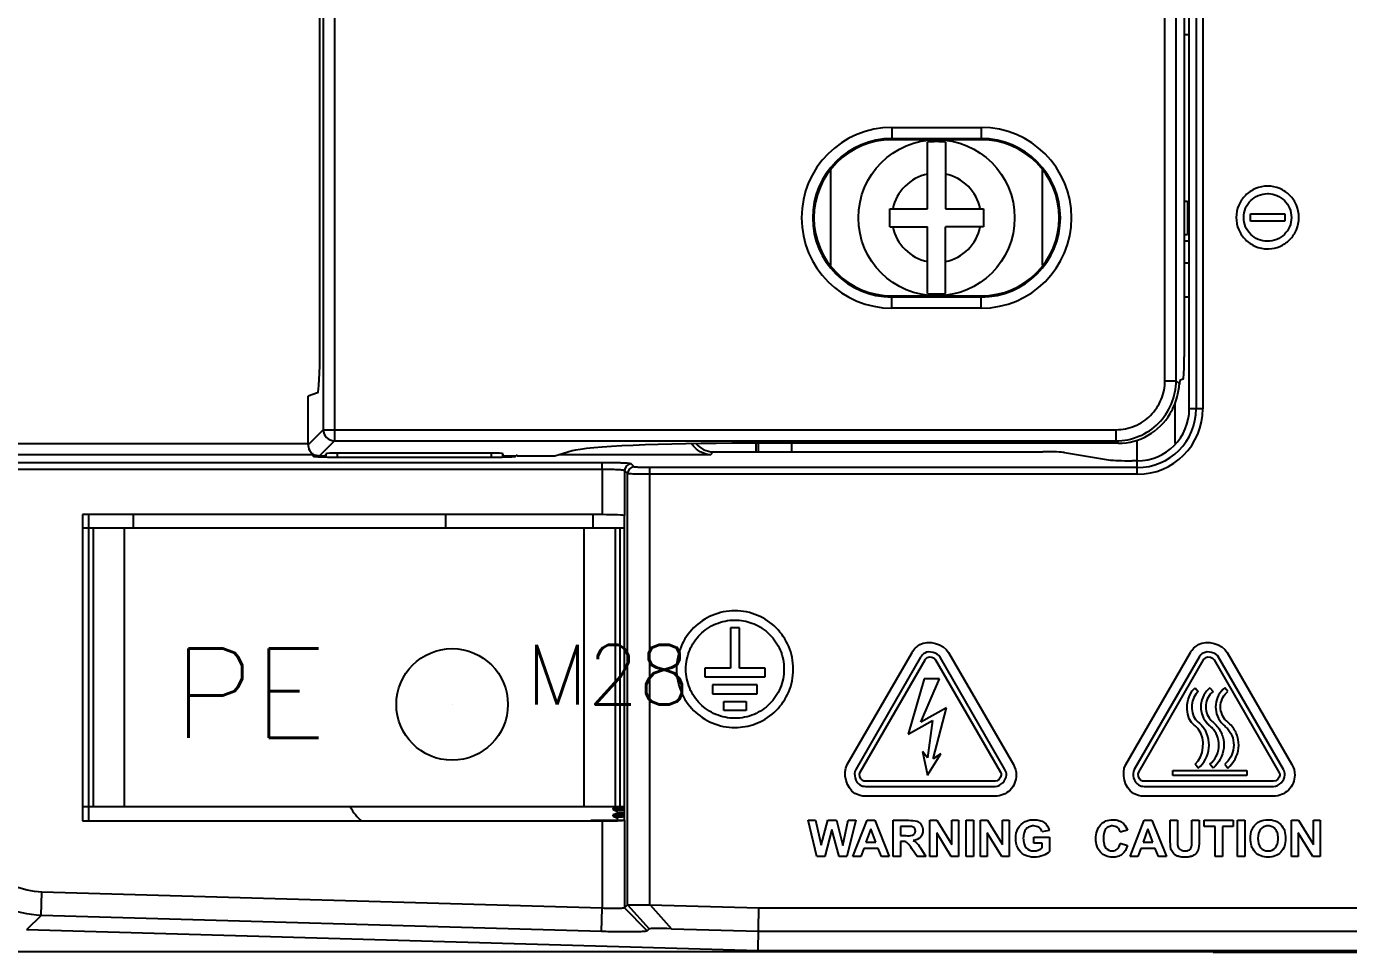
# Model space of a CAD drawing. Extents: x -25 to 130, y -65 to 185.
# Drawn here: x 25.69 to 70.14, y 1.66 to 32.8 of the extents above; entities that cross this region are included whole.
import ezdxf

# ---------------------------------------------------------------- set-up
doc = ezdxf.new("R2010")
doc.units = 0
doc.header["$LTSCALE"] = 4
doc.layers.get('0').update_dxf_attribs({"linetype": 'CONTINUOUS'})
doc.layers.add('02___PRT_ALL_AXES', color=7, linetype='CONTINUOUS')
doc.styles.get("Standard").update_dxf_attribs({"font": 'romans.shx'})

msp = doc.modelspace()

# ---------------------------------------------------------------- linework, layer by layer
at = {"color": 7, "linetype": 'Continuous'}
for p, q in [((64.787, 19.942), (64.787, 139.657)), ((65.017, 139.657), (65.017, 19.942)), ((65.241, 139.657), (65.241, 19.942)), ((35.554, 21.972), (35.554, 139.247)), ((35.669, 139.362), (35.669, 19.237)), ((36.044, 139.362), (36.044, 18.862)), ((63.968, 20.885), (63.968, 139.195)), ((64.342, 20.885), (64.342, 139.195)), ((64.618, 137.957), (64.618, 21.687)), ((64.787, 32.519), (64.618, 32.519)), ((54.788, 29.403), (57.788, 29.403)), ((54.788, 29.403), (54.788, 28.988)), ((57.788, 29.403), (57.788, 28.988)), ((54.788, 29.028), (57.788, 29.028)), ((57.788, 28.988), (54.788, 28.988)), ((55.988, 26.662), (55.988, 28.906)), ((56.587, 28.906), (56.587, 26.662)), ((52.725, 27.959), (52.725, 24.767)), ((59.85, 24.767), (59.85, 27.96)), ((64.618, 26.925), (64.725, 26.925)), ((64.725, 26.925), (64.725, 25.8)), ((64.725, 26.707), (64.787, 26.707)), ((54.712, 26.662), (55.988, 26.662)), ((54.712, 26.062), (54.712, 26.662)), ((56.587, 26.662), (57.863, 26.662)), ((57.863, 26.662), (57.863, 26.062)), ((66.841, 26.5), (67.995, 26.5)), ((66.841, 26.244), (66.841, 26.5)), ((67.995, 26.244), (66.841, 26.244)), ((67.995, 26.5), (67.995, 26.244)), ((54.712, 26.062), (55.988, 26.062)), ((55.988, 23.819), (55.988, 26.062)), ((57.863, 26.062), (56.587, 26.062)), ((56.587, 23.819), (56.587, 26.062)), ((64.618, 25.8), (64.725, 25.8)), ((64.787, 25.582), (64.618, 25.582)), ((64.787, 24.832), (64.618, 24.832)), ((54.788, 23.738), (57.788, 23.738)), ((54.788, 23.324), (54.788, 23.738)), ((57.788, 23.699), (54.788, 23.699)), ((57.788, 23.324), (57.788, 23.738)), ((64.618, 23.707), (64.787, 23.707)), ((57.788, 23.324), (54.788, 23.324)), ((64.58, 20.937), (64.48, 20.904)), ((35.477, 20.473), (35.158, 20.366)), ((63.968, 20.885), (64.342, 20.885)), ((64.453, 20.774), (64.342, 20.885)), ((35.158, 18.726), (35.158, 20.366)), ((35.158, 18.726), (35.158, 20.366)), ((35.158, 20.366), (35.158, 20.366)), ((64.312, 18.774), (64.312, 20.147)), ((65.241, 19.942), (64.787, 19.942)), ((35.669, 19.237), (35.158, 18.726)), ((35.669, 19.237), (62.32, 19.237)), ((62.32, 19.237), (62.32, 18.862)), ((11.915, 18.771), (35.158, 18.771)), ((35.158, 18.726), (35.158, 18.726)), ((36.044, 18.862), (35.533, 18.351)), ((36.044, 18.862), (62.32, 18.862)), ((62.4, 18.783), (49.943, 18.783)), ((50.212, 18.787), (50.212, 18.494)), ((50.288, 18.787), (50.288, 18.494)), ((51.413, 18.787), (51.413, 18.494)), ((62.4, 18.783), (62.32, 18.862)), ((63.038, 17.739), (63.038, 18.899)), ((35.304, 18.397), (12.165, 18.397)), ((35.304, 18.397), (35.345, 18.346)), ((35.744, 18.351), (35.533, 18.351)), ((35.745, 18.351), (35.533, 18.351)), ((35.533, 18.351), (35.533, 18.351)), ((35.738, 18.319), (35.738, 18.351)), ((35.745, 18.351), (35.744, 18.351)), ((35.745, 18.351), (35.77, 18.429)), ((35.77, 18.318), (35.77, 18.429)), ((36.094, 18.314), (41.396, 18.314)), ((41.33, 18.449), (36.145, 18.449)), ((36.145, 18.314), (36.145, 18.449)), ((41.33, 18.314), (41.33, 18.449)), ((41.731, 18.351), (41.705, 18.429)), ((41.705, 18.317), (41.705, 18.429)), ((42.145, 18.351), (41.731, 18.351)), ((42.145, 18.351), (41.731, 18.351)), ((41.731, 18.351), (41.731, 18.351)), ((41.738, 18.351), (41.738, 18.318)), ((42.186, 18.397), (42.145, 18.346)), ((43.457, 18.351), (42.186, 18.351)), ((44.034, 18.523), (43.457, 18.351)), ((48.683, 18.397), (43.61, 18.397)), ((48.683, 18.397), (48.78, 18.494)), ((48.78, 18.494), (59.863, 18.494)), ((60.588, 18.47), (62.139, 18.217)), ((45.047, 17.902), (12.969, 17.902)), ((45.047, 18.127), (13.06, 18.127)), ((45.047, 17.902), (45.047, 18.127)), ((45.047, 17.902), (45.047, 16.381)), ((45.897, 17.761), (45.796, 17.862)), ((45.796, 17.862), (45.796, 16.349)), ((46.122, 17.985), (46.021, 18.086)), ((63.038, 17.963), (46.647, 17.963)), ((46.647, 17.739), (46.647, 17.963)), ((63.038, 18.193), (62.863, 18.193)), ((45.897, 3.264), (45.897, 17.761)), ((46.647, 3.264), (46.648, 17.739)), ((63.038, 17.739), (46.648, 17.739)), ((45.047, 16.381), (27.577, 16.381)), ((27.577, 16.381), (27.577, 6.082)), ((27.788, 6.082), (27.788, 16.381)), ((29.287, 15.938), (29.287, 16.381)), ((39.787, 15.938), (39.787, 16.381)), ((44.747, 15.938), (44.747, 16.381)), ((45.781, 16.364), (45.781, 6.098)), ((27.577, 15.938), (45.781, 15.938)), ((27.938, 6.562), (27.938, 15.938)), ((28.988, 6.562), (28.988, 15.938)), ((44.438, 6.562), (44.438, 15.938)), ((45.488, 6.562), (45.488, 15.938)), ((45.637, 15.938), (45.637, 6.562)), ((49.659, 12.578), (49.358, 12.578)), ((49.358, 12.578), (49.358, 11.224)), ((49.659, 11.224), (49.659, 12.578)), ((53.286, 7.978), (55.465, 11.751)), ((55.75, 11.587), (53.571, 7.813)), ((58.587, 7.813), (56.408, 11.587)), ((56.694, 11.751), (58.872, 7.978)), ((62.65, 7.978), (64.828, 11.751)), ((65.114, 11.586), (62.935, 7.813)), ((67.95, 7.813), (65.772, 11.586)), ((66.057, 11.751), (68.236, 7.978)), ((49.358, 11.224), (48.492, 11.224)), ((48.492, 11.224), (48.492, 10.923)), ((50.525, 11.224), (49.659, 11.224)), ((50.525, 10.923), (50.525, 11.224)), ((53.722, 7.726), (55.901, 11.499)), ((56.258, 11.499), (58.435, 7.726)), ((63.086, 7.726), (65.265, 11.499)), ((65.621, 11.499), (67.799, 7.726)), ((48.492, 10.923), (50.525, 10.923)), ((55.873, 10.861), (55.338, 9.002)), ((55.761, 9.403), (56.382, 10.861)), ((56.382, 10.861), (55.873, 10.861)), ((50.262, 10.659), (48.756, 10.659)), ((48.756, 10.659), (48.756, 10.357)), ((48.756, 10.357), (50.262, 10.357)), ((50.262, 10.357), (50.262, 10.659)), ((64.981, 10.561), (65.086, 10.432)), ((65.479, 10.561), (65.583, 10.432)), ((66.08, 10.432), (65.976, 10.561)), ((49.133, 10.095), (49.885, 10.095)), ((49.133, 9.793), (49.133, 10.095)), ((49.885, 9.793), (49.133, 9.793)), ((49.885, 10.095), (49.885, 9.793)), ((56.622, 9.885), (55.761, 9.403)), ((56.177, 8.173), (56.622, 9.885)), ((55.338, 9.002), (56.151, 9.457)), ((56.151, 9.457), (55.98, 8.205)), ((55.98, 8.205), (55.82, 8.413)), ((55.82, 8.413), (55.98, 7.625)), ((55.98, 7.625), (56.434, 8.334)), ((56.434, 8.334), (56.177, 8.173)), ((64.235, 7.78), (66.723, 7.78)), ((64.235, 7.614), (64.235, 7.78)), ((66.723, 7.614), (64.235, 7.614)), ((65.086, 7.861), (64.981, 7.989)), ((65.583, 7.861), (65.479, 7.989)), ((65.976, 7.989), (66.08, 7.861)), ((66.723, 7.78), (66.723, 7.614)), ((58.258, 7.418), (53.901, 7.418)), ((53.901, 7.243), (58.258, 7.243)), ((67.621, 7.418), (63.264, 7.418)), ((63.264, 7.243), (67.621, 7.243)), ((58.258, 6.914), (53.901, 6.914)), ((67.621, 6.914), (63.264, 6.914)), ((45.781, 6.562), (27.577, 6.562)), ((45.415, 6.509), (45.413, 6.506)), ((45.415, 6.466), (45.413, 6.469)), ((45.413, 6.469), (45.413, 6.469)), ((45.415, 6.284), (45.413, 6.281)), ((45.415, 6.241), (45.413, 6.244)), ((45.413, 6.244), (45.413, 6.244)), ((45.534, 6.562), (45.415, 6.509)), ((45.415, 6.466), (45.534, 6.413)), ((45.534, 6.337), (45.415, 6.284)), ((45.415, 6.241), (45.534, 6.188)), ((45.648, 6.53), (45.638, 6.529)), ((27.577, 6.082), (45.047, 6.082)), ((45.047, 6.082), (45.047, 3.146)), ((45.796, 6.113), (45.796, 3.166)), ((51.969, 6.103), (52.221, 6.103)), ((52.26, 4.884), (51.969, 6.103)), ((52.221, 6.103), (52.405, 5.266)), ((52.405, 5.266), (52.628, 6.103)), ((52.769, 5.796), (52.527, 4.884)), ((52.628, 6.103), (52.92, 6.103)), ((53.012, 4.884), (52.769, 5.796)), ((52.92, 6.103), (53.134, 5.252)), ((53.134, 5.252), (53.321, 6.103)), ((53.569, 6.103), (53.273, 4.884)), ((53.321, 6.103), (53.569, 6.103)), ((53.477, 4.884), (53.952, 6.103)), ((54.079, 5.819), (53.914, 5.367)), ((53.952, 6.103), (54.212, 6.103)), ((54.247, 5.367), (54.079, 5.819)), ((54.212, 6.103), (54.7, 4.884)), ((54.831, 6.103), (55.35, 6.103)), ((54.831, 4.884), (54.831, 6.103)), ((55.269, 5.897), (55.077, 5.897)), ((55.077, 5.897), (55.077, 5.588)), ((56.063, 6.103), (56.302, 6.103)), ((56.063, 4.884), (56.063, 6.103)), ((56.302, 6.103), (56.801, 5.289)), ((56.801, 6.103), (57.03, 6.103)), ((56.801, 5.289), (56.801, 6.103)), ((57.03, 6.103), (57.03, 4.884)), ((57.283, 6.103), (57.529, 6.103)), ((57.283, 4.884), (57.283, 6.103)), ((57.529, 6.103), (57.529, 4.884)), ((57.766, 6.103), (58.005, 6.103)), ((57.766, 4.884), (57.766, 6.103)), ((58.005, 6.103), (58.505, 5.289)), ((58.505, 6.103), (58.733, 6.103)), ((58.505, 5.289), (58.505, 6.103)), ((58.733, 6.103), (58.733, 4.884)), ((62.794, 4.884), (63.268, 6.103)), ((63.396, 5.819), (63.231, 5.366)), ((63.268, 6.103), (63.528, 6.103)), ((63.564, 5.366), (63.396, 5.819)), ((63.528, 6.103), (64.017, 4.884)), ((64.145, 6.103), (64.392, 6.103)), ((64.145, 5.453), (64.145, 6.103)), ((64.392, 6.103), (64.392, 5.443)), ((64.872, 6.103), (65.118, 6.103)), ((64.872, 5.429), (64.872, 6.103)), ((65.118, 6.103), (65.118, 5.463)), ((65.29, 6.103), (66.259, 6.103)), ((65.29, 5.897), (65.29, 6.103)), ((65.652, 5.897), (65.29, 5.897)), ((65.652, 4.884), (65.652, 5.897)), ((66.259, 5.897), (65.898, 5.897)), ((65.898, 5.897), (65.898, 4.884)), ((66.259, 6.103), (66.259, 5.897)), ((66.41, 6.103), (66.656, 6.103)), ((66.41, 4.884), (66.41, 6.103)), ((66.656, 6.103), (66.656, 4.884)), ((68.218, 6.103), (68.458, 6.103)), ((68.218, 4.884), (68.218, 6.103)), ((68.458, 6.103), (68.957, 5.289)), ((68.957, 6.103), (69.186, 6.103)), ((68.957, 5.289), (68.957, 6.103)), ((69.186, 6.103), (69.186, 4.884)), ((53.914, 5.367), (54.247, 5.367)), ((55.077, 5.588), (55.26, 5.588)), ((55.127, 5.393), (55.077, 5.393)), ((55.077, 5.393), (55.077, 4.884)), ((56.783, 4.884), (56.292, 5.679)), ((56.292, 5.679), (56.292, 4.884)), ((58.486, 4.884), (57.995, 5.679)), ((57.995, 5.679), (57.995, 4.884)), ((59.561, 5.538), (60.091, 5.538)), ((59.561, 5.332), (59.561, 5.538)), ((60.076, 5.765), (59.831, 5.719)), ((60.091, 5.538), (60.091, 5.052)), ((62.703, 5.767), (62.459, 5.709)), ((63.231, 5.366), (63.564, 5.366)), ((68.939, 4.884), (68.447, 5.679)), ((68.447, 5.679), (68.447, 4.884)), ((53.839, 5.161), (53.738, 4.884)), ((54.326, 5.161), (53.839, 5.161)), ((54.432, 4.884), (54.326, 5.161)), ((55.633, 4.884), (55.455, 5.149)), ((55.779, 5.122), (55.928, 4.884)), ((59.843, 5.332), (59.561, 5.332)), ((59.843, 5.177), (59.843, 5.332)), ((62.467, 5.332), (62.706, 5.256)), ((63.155, 5.161), (63.055, 4.884)), ((63.643, 5.161), (63.155, 5.161)), ((63.749, 4.884), (63.643, 5.161)), ((52.527, 4.884), (52.26, 4.884)), ((53.273, 4.884), (53.012, 4.884)), ((53.738, 4.884), (53.477, 4.884)), ((54.7, 4.884), (54.432, 4.884)), ((55.077, 4.884), (54.831, 4.884)), ((55.928, 4.884), (55.633, 4.884)), ((56.292, 4.884), (56.063, 4.884)), ((57.03, 4.884), (56.783, 4.884)), ((57.529, 4.884), (57.283, 4.884)), ((57.995, 4.884), (57.766, 4.884)), ((58.733, 4.884), (58.486, 4.884)), ((63.055, 4.884), (62.794, 4.884)), ((64.017, 4.884), (63.749, 4.884)), ((65.898, 4.884), (65.652, 4.884)), ((66.656, 4.884), (66.41, 4.884)), ((68.447, 4.884), (68.218, 4.884)), ((69.186, 4.884), (68.939, 4.884)), ((26.186, 2.908), (26.209, 3.69)), ((45.047, 3.146), (26.209, 3.69)), ((45.024, 2.364), (45.047, 3.146)), ((45.897, 3.264), (45.796, 3.166)), ((46.556, 2.383), (45.796, 3.166)), ((45.897, 3.264), (46.624, 2.449)), ((46.647, 3.264), (50.309, 3.158)), ((46.662, 3.263), (47.38, 2.459)), ((50.288, 1.714), (50.309, 3.158)), ((50.309, 3.158), (91.227, 3.158)), ((26.186, 2.908), (25.688, 2.424)), ((45.024, 2.364), (26.186, 2.908)), ((50.288, 1.714), (25.688, 2.424)), ((46.624, 2.449), (46.556, 2.383)), ((47.38, 2.459), (50.297, 2.375)), ((50.297, 2.375), (91.227, 2.375)), ((2.962, 1.687), (91.913, 1.687)), ((91.888, 1.714), (50.288, 1.714)), ((76.988, 1.657), (65.587, 1.657))]:
    msp.add_line(p, q, dxfattribs=at)
for points in [[(45.534, 6.413), (45.538, 6.411), (45.547, 6.403), (45.555, 6.389), (45.557, 6.372), (45.553, 6.356), (45.544, 6.344), (45.537, 6.338), (45.534, 6.337)], [(45.534, 6.188), (45.534, 6.188), (45.539, 6.185), (45.547, 6.178), (45.555, 6.164), (45.557, 6.147), (45.553, 6.131), (45.544, 6.119), (45.537, 6.113), (45.535, 6.112)]]:
    msp.add_lwpolyline(points, dxfattribs=at)
msp.add_circle((56.288, 26.362), 2.625, dxfattribs=at)
msp.add_circle((40, 10), 1.875)
for centre, radius, start, end in [((54.788, 26.363), 3.039, 90, 270), ((57.788, 26.363), 3.039, 270, 90), ((54.788, 26.363), 2.664, 90, 270), ((54.788, 26.363), 2.625, 90, 270), ((56.288, 26.362), 2.561, 83.2719, 96.7281), ((57.788, 26.363), 2.664, 270, 90), ((57.788, 26.363), 2.625, 270, 90), ((56.288, 26.362), 1.5, 101.537, 168.463), ((56.288, 26.362), 1.5, 11.537, 78.463), ((56.288, 26.362), 1.5, 191.537, 258.463), ((56.288, 26.362), 1.5, 281.537, 348.463), ((56.288, 26.362), 2.561, 263.2719, 276.7281), ((63.038, 19.942), 2.204, 270, 0), ((63.038, 19.942), 1.979, 270, 0), ((63.038, 19.942), 1.749, 270, 0), ((36.045, 19.238), 0.376, 180.1715, 269.8285), ((35.531, 18.727), 0.372, 180.1702, 185.8562), ((35.533, 18.726), 0.375, 180.508, 269.492), ((35.536, 18.728), 0.378, 185.8542, 199.2448), ((48.78, 19.243), 0.749, 220.0613, 270.0197), ((35.533, 18.727), 0.375, 199.2996, 208.1545), ((35.534, 18.727), 0.376, 208.1532, 216.8749), ((35.534, 18.727), 0.376, 216.8895, 221.411), ((35.535, 18.729), 0.378, 221.4115, 228.4139), ((35.534, 18.727), 0.376, 228.4169, 231.1961), ((35.535, 18.728), 0.377, 231.2365, 246.55), ((35.534, 18.726), 0.375, 246.581, 249.4983), ((46.022, 17.861), 0.225, 90.1138, 179.8862), ((46.123, 17.76), 0.225, 90.1138, 179.8862), ((66.004, 9.917), 0.831, 129.2103, 219.0899), ((64.457, 8.632), 0.995, 309.1745, 39.2117), ((37.913, 7.237), 1.5, 207.1041, 230.8878), ((46.462, -9.395), 15.946, 92.4496, 92.9274), ((49.087, 2.887), 1.2, 270, 283.2865)]:
    msp.add_arc(centre, radius, start, end, dxfattribs=at)
for centre, major_axis, ratio, start_param, end_param in [((35.476, 21.972), (0, 1.5), 0.052408, -3.124139, -1.570796), ((64.579, 21.687), (0, 0.75), 0.052408, -3.124139, -1.570796), ((64.481, 19.779), (0, 1.125), 0.052408, 0.017453, 0.486449), ((62.394, 20.811), (1.436, -1.436), 0.997265, -0.784029, 0.253141), ((49.943, 18.468), (6, 0), 0.052408, 1.570796, 2.96706), ((35.305, 18.771), (0, 0.375), 0.034921, -3.664957, -3.185226), ((36.094, 18.347), (0.75, 0), 0.043661, -3.106686, -1.570796), ((36.145, 18.429), (0.375, 0), 0.052408, 1.570796, 3.124139), ((41.33, 18.429), (0.375, 0), 0.052408, 0.017453, 1.570796), ((41.396, 18.347), (0.75, 0), 0.043661, -1.570796, -0.034907), ((59.863, 18.462), (0.75, 0), 0.043661, 0.261799, 1.570796), ((62.863, 18.226), (0.75, 0), 0.043661, -2.879793, -1.570796), ((45.047, 16.348), (0.75, 0), 0.043661, 6.326819, 7.853982), ((45.047, 6.115), (0.75, 0), 0.043661, 4.712389, 6.239552), ((48.157, 2.368), (1.533, -0.079), 0.038642, 2.104142, 3.105742)]:
    msp.add_ellipse(centre, major_axis=major_axis, ratio=ratio, start_param=start_param, end_param=end_param, dxfattribs=at)
for points, knots in [([(67.418, 27.426), (67.278, 27.426), (67.002, 27.37), (66.655, 27.136), (66.42, 26.789), (66.336, 26.373), (66.42, 25.956), (66.655, 25.609), (67.002, 25.374), (67.293, 25.315), (67.449, 25.319), (67.465, 25.319)], [0, 0, 0, 0, 0.1254, 0.246401, 0.367456, 0.492923, 0.618373, 0.739522, 0.860649, 0.986047, 1, 1, 1, 1]), ([(67.418, 25.572), (67.311, 25.572), (67.102, 25.614), (66.838, 25.792), (66.659, 26.056), (66.596, 26.373), (66.659, 26.689), (66.838, 26.954), (67.101, 27.132), (67.323, 27.177), (67.442, 27.174), (67.454, 27.174)], [0, 0, 0, 0, 0.125402, 0.24641, 0.367463, 0.49285, 0.618384, 0.739545, 0.86065, 0.986043, 1, 1, 1, 1]), ([(67.465, 25.319), (67.59, 25.325), (67.848, 25.383), (68.182, 25.609), (68.417, 25.956), (68.5, 26.373), (68.417, 26.789), (68.182, 27.136), (67.835, 27.37), (67.559, 27.426), (67.418, 27.426)], [0, 0, 0, 0, 0.114789, 0.239375, 0.363932, 0.492929, 0.621943, 0.746403, 0.870861, 1, 1, 1, 1]), ([(67.454, 27.174), (67.549, 27.17), (67.745, 27.126), (67.999, 26.954), (68.178, 26.689), (68.241, 26.373), (68.178, 26.056), (67.999, 25.792), (67.735, 25.614), (67.525, 25.571), (67.418, 25.572)], [0, 0, 0, 0, 0.11479, 0.239371, 0.363943, 0.493002, 0.62191, 0.746371, 0.870853, 1, 1, 1, 1]), ([(62.32, 19.237), (62.534, 19.237), (62.968, 19.322), (63.516, 19.689), (63.882, 20.237), (63.968, 20.67), (63.968, 20.885)], [0, 0, 0, 0, 0.249969, 0.500006, 0.750042, 1, 1, 1, 1]), ([(62.32, 18.862), (62.583, 18.863), (63.115, 18.968), (63.787, 19.418), (64.237, 20.09), (64.342, 20.622), (64.342, 20.885)], [0, 0, 0, 0, 0.249965, 0.500006, 0.750046, 1, 1, 1, 1]), ([(64.143, 19.779), (64.246, 19.954), (64.383, 20.282), (64.439, 20.628), (64.453, 20.774)], [0, 0, 0, 0, 0.581438, 1, 1, 1, 1]), ([(48.683, 18.397), (48.566, 18.401), (48.315, 18.473), (48.128, 18.658), (48.059, 18.771)], [0, 0, 0, 0, 0.468192, 1, 1, 1, 1]), ([(46.021, 18.086), (46.015, 18.093), (45.983, 18.095), (45.926, 18.105), (45.833, 18.11), (45.713, 18.116), (45.569, 18.121), (45.344, 18.126), (45.168, 18.127), (45.047, 18.127)], [0, 0, 0, 0, 0.027623, 0.089745, 0.184768, 0.309128, 0.458552, 0.627766, 1, 1, 1, 1]), ([(45.796, 17.862), (45.792, 17.867), (45.767, 17.871), (45.723, 17.88), (45.651, 17.885), (45.56, 17.891), (45.449, 17.896), (45.276, 17.901), (45.14, 17.902), (45.047, 17.902)], [0, 0, 0, 0, 0.028431, 0.090787, 0.185824, 0.31007, 0.459303, 0.628282, 1, 1, 1, 1]), ([(46.647, 17.963), (46.581, 17.963), (46.461, 17.965), (46.317, 17.968), (46.224, 17.973), (46.174, 17.976), (46.143, 17.981), (46.126, 17.982), (46.122, 17.985)], [0, 0, 0, 0, 0.372105, 0.690726, 0.815211, 0.910199, 0.972363, 1, 1, 1, 1]), ([(46.648, 17.739), (46.554, 17.739), (46.419, 17.739), (46.246, 17.742), (46.135, 17.745), (46.043, 17.748), (45.971, 17.751), (45.927, 17.756), (45.903, 17.757), (45.897, 17.761)], [0, 0, 0, 0, 0.372376, 0.541662, 0.691321, 0.815917, 0.910929, 0.972952, 1, 1, 1, 1]), ([(49.508, 13.147), (49.247, 13.147), (48.733, 13.044), (48.087, 12.608), (47.725, 12.071), (47.573, 11.58), (47.533, 11.185), (47.573, 10.791), (47.725, 10.3), (48.087, 9.763), (48.733, 9.327), (49.276, 9.218), (49.566, 9.224), (49.595, 9.226)], [0, 0, 0, 0, 0.125226, 0.24617, 0.367129, 0.42915, 0.493073, 0.556981, 0.618988, 0.739925, 0.86085, 0.986077, 1, 1, 1, 1]), ([(49.595, 9.226), (49.828, 9.236), (50.308, 9.344), (50.93, 9.763), (51.292, 10.3), (51.445, 10.791), (51.484, 11.185), (51.445, 11.58), (51.292, 12.071), (50.93, 12.608), (50.284, 13.044), (49.77, 13.147), (49.508, 13.147)], [0, 0, 0, 0, 0.11454, 0.238937, 0.363319, 0.427086, 0.492806, 0.558542, 0.622323, 0.746728, 0.871145, 1, 1, 1, 1]), ([(49.508, 9.535), (49.288, 9.535), (48.856, 9.623), (48.312, 9.99), (47.945, 10.533), (47.814, 11.186), (47.945, 11.838), (48.312, 12.382), (48.856, 12.749), (49.313, 12.841), (49.557, 12.836), (49.582, 12.834)], [0, 0, 0, 0, 0.125432, 0.246479, 0.36758, 0.493025, 0.618482, 0.739568, 0.860644, 0.986057, 1, 1, 1, 1]), ([(49.582, 12.834), (49.777, 12.826), (50.181, 12.735), (50.705, 12.382), (51.072, 11.838), (51.203, 11.186), (51.072, 10.533), (50.705, 9.99), (50.161, 9.623), (49.728, 9.535), (49.508, 9.535)], [0, 0, 0, 0, 0.114724, 0.239266, 0.363797, 0.492834, 0.621857, 0.746405, 0.870916, 1, 1, 1, 1]), ([(65.583, 10.432), (65.452, 10.325), (65.269, 9.993), (65.394, 9.58), (65.599, 9.388), (65.779, 9.222), (65.932, 8.921), (65.984, 8.403), (65.78, 8.021), (65.583, 7.861)], [0, 0, 0, 0, 0.175756, 0.351499, 0.397974, 0.467653, 0.604326, 0.736324, 1, 1, 1, 1]), ([(65.976, 10.561), (65.812, 10.427), (65.642, 10.109), (65.685, 9.676), (65.812, 9.425), (65.977, 9.275), (66.213, 9.054), (66.369, 8.538), (66.14, 8.123), (65.976, 7.989)], [0, 0, 0, 0, 0.219937, 0.330087, 0.444355, 0.502252, 0.560402, 0.78026, 1, 1, 1, 1]), ([(66.08, 7.861), (66.277, 8.021), (66.482, 8.403), (66.43, 8.921), (66.278, 9.223), (66.096, 9.387), (65.892, 9.58), (65.767, 9.993), (65.949, 10.325), (66.08, 10.432)], [0, 0, 0, 0, 0.263741, 0.395728, 0.532345, 0.602276, 0.648624, 0.824353, 1, 1, 1, 1]), ([(65.479, 7.989), (65.643, 8.123), (65.871, 8.54), (65.712, 9.05), (65.522, 9.24), (65.479, 9.275)], [0, 0, 0, 0, 0.441725, 0.882996, 1, 1, 1, 1]), ([(58.872, 7.978), (58.933, 7.872), (59.018, 7.565), (58.816, 7.067), (58.439, 6.914), (58.258, 6.914)], [0, 0, 0, 0, 0.252739, 0.626457, 1, 1, 1, 1]), ([(58.258, 7.243), (58.437, 7.243), (58.699, 7.511), (58.62, 7.757), (58.587, 7.813)], [0, 0, 0, 0, 0.731931, 1, 1, 1, 1]), ([(58.435, 7.726), (58.454, 7.696), (58.495, 7.562), (58.354, 7.418), (58.258, 7.418)], [0, 0, 0, 0, 0.268577, 1, 1, 1, 1]), ([(68.236, 7.978), (68.297, 7.872), (68.381, 7.564), (68.179, 7.067), (67.802, 6.914), (67.621, 6.914)], [0, 0, 0, 0, 0.252631, 0.626383, 1, 1, 1, 1]), ([(67.621, 7.243), (67.801, 7.243), (68.063, 7.511), (67.983, 7.757), (67.95, 7.813)], [0, 0, 0, 0, 0.731932, 1, 1, 1, 1]), ([(67.799, 7.726), (67.817, 7.695), (67.86, 7.562), (67.718, 7.418), (67.621, 7.418)], [0, 0, 0, 0, 0.267993, 1, 1, 1, 1]), ([(26.186, 2.908), (25.756, 2.92), (24.891, 3.114), (23.805, 3.87), (23.081, 4.977), (22.912, 5.847), (22.911, 6.278)], [0, 0, 0, 0, 0.250011, 0.5, 0.74999, 1, 1, 1, 1]), ([(26.209, 3.69), (25.878, 3.699), (25.214, 3.849), (24.38, 4.428), (23.824, 5.279), (23.694, 5.947), (23.694, 6.278)], [0, 0, 0, 0, 0.250019, 0.5, 0.749981, 1, 1, 1, 1]), ([(45.413, 6.469), (45.413, 6.47), (45.416, 6.472), (45.421, 6.473), (45.43, 6.475), (45.441, 6.477), (45.455, 6.479), (45.479, 6.481), (45.516, 6.484), (45.569, 6.488), (45.631, 6.492), (45.703, 6.495), (45.754, 6.497), (45.781, 6.499)], [0, 0, 0, 0, 0.008283, 0.023624, 0.046525, 0.077079, 0.11525, 0.160968, 0.274632, 0.416949, 0.586488, 0.781511, 1, 1, 1, 1]), ([(45.413, 6.244), (45.413, 6.245), (45.416, 6.247), (45.421, 6.248), (45.43, 6.25), (45.441, 6.252), (45.455, 6.254), (45.479, 6.256), (45.516, 6.259), (45.569, 6.263), (45.631, 6.267), (45.703, 6.27), (45.754, 6.272), (45.781, 6.274)], [0, 0, 0, 0, 0.008283, 0.023624, 0.046526, 0.077079, 0.11525, 0.160968, 0.274631, 0.416948, 0.586487, 0.781511, 1, 1, 1, 1]), ([(45.488, 6.519), (45.479, 6.519), (45.463, 6.517), (45.442, 6.515), (45.426, 6.512), (45.418, 6.51), (45.415, 6.509)], [0, 0, 0, 0, 0.371444, 0.662517, 0.872048, 1, 1, 1, 1]), ([(45.781, 6.311), (45.756, 6.31), (45.708, 6.308), (45.64, 6.304), (45.58, 6.301), (45.529, 6.298), (45.487, 6.294), (45.454, 6.291), (45.433, 6.288), (45.421, 6.286), (45.417, 6.285), (45.415, 6.284)], [0, 0, 0, 0, 0.206636, 0.392738, 0.556615, 0.696811, 0.81208, 0.901416, 0.964126, 0.985391, 1, 1, 1, 1]), ([(45.638, 6.529), (45.61, 6.528), (45.56, 6.525), (45.51, 6.521), (45.488, 6.519)], [0, 0, 0, 0, 0.561839, 1, 1, 1, 1]), ([(45.781, 6.442), (45.76, 6.441), (45.721, 6.439), (45.667, 6.435), (45.621, 6.432), (45.589, 6.428), (45.568, 6.426), (45.556, 6.424), (45.546, 6.422), (45.539, 6.421), (45.534, 6.419), (45.532, 6.418), (45.531, 6.417), (45.53, 6.416), (45.531, 6.415), (45.532, 6.414), (45.533, 6.414), (45.534, 6.413)], [0, 0, 0, 0, 0.243412, 0.455089, 0.632921, 0.77521, 0.832591, 0.880641, 0.919272, 0.948465, 0.968371, 0.975025, 0.979772, 0.983338, 0.987196, 0.992582, 1, 1, 1, 1]), ([(45.781, 6.36), (45.749, 6.358), (45.703, 6.355), (45.646, 6.351), (45.612, 6.349), (45.584, 6.346), (45.561, 6.343), (45.545, 6.34), (45.537, 6.338), (45.534, 6.337)], [0, 0, 0, 0, 0.388274, 0.55003, 0.688803, 0.803729, 0.894134, 0.959577, 1, 1, 1, 1]), ([(45.779, 6.217), (45.758, 6.216), (45.72, 6.213), (45.666, 6.21), (45.621, 6.206), (45.589, 6.203), (45.568, 6.201), (45.555, 6.199), (45.546, 6.197), (45.538, 6.196), (45.534, 6.194), (45.532, 6.193), (45.531, 6.192), (45.53, 6.191), (45.531, 6.19), (45.532, 6.189), (45.533, 6.189), (45.534, 6.188)], [0, 0, 0, 0, 0.243472, 0.455163, 0.632983, 0.775252, 0.832615, 0.880641, 0.91926, 0.948445, 0.968333, 0.974982, 0.979729, 0.983304, 0.987172, 0.992569, 1, 1, 1, 1]), ([(55.55, 5.654), (55.568, 5.68), (55.583, 5.749), (55.565, 5.819), (55.542, 5.845)], [0, 0, 0, 0, 0.473933, 1, 1, 1, 1]), ([(55.775, 5.954), (55.811, 5.897), (55.851, 5.749), (55.802, 5.594), (55.748, 5.534)], [0, 0, 0, 0, 0.453191, 1, 1, 1, 1]), ([(59.023, 5.173), (58.975, 5.273), (58.927, 5.502), (58.976, 5.734), (59.031, 5.836)], [0, 0, 0, 0, 0.489292, 1, 1, 1, 1]), ([(59.3, 5.811), (59.267, 5.776), (59.215, 5.676), (59.2, 5.503), (59.215, 5.328), (59.267, 5.22), (59.301, 5.182)], [0, 0, 0, 0, 0.217857, 0.484213, 0.770275, 1, 1, 1, 1]), ([(59.265, 6.063), (59.306, 6.085), (59.403, 6.116), (59.571, 6.129), (59.749, 6.113), (59.866, 6.062), (59.911, 6.029)], [0, 0, 0, 0, 0.207137, 0.446534, 0.749572, 1, 1, 1, 1]), ([(59.734, 5.861), (59.684, 5.898), (59.568, 5.924), (59.412, 5.899), (59.331, 5.844), (59.3, 5.811)], [0, 0, 0, 0, 0.395766, 0.710191, 1, 1, 1, 1]), ([(61.8, 5.029), (61.748, 5.085), (61.663, 5.231), (61.634, 5.487), (61.663, 5.745), (61.748, 5.898), (61.801, 5.955)], [0, 0, 0, 0, 0.229397, 0.490567, 0.764964, 1, 1, 1, 1]), ([(61.801, 5.955), (61.852, 6.009), (61.981, 6.1), (62.205, 6.134), (62.416, 6.106), (62.532, 6.035), (62.578, 5.992)], [0, 0, 0, 0, 0.260279, 0.536621, 0.778161, 1, 1, 1, 1]), ([(62.369, 5.859), (62.323, 5.895), (62.218, 5.925), (62.077, 5.899), (61.969, 5.818), (61.905, 5.675), (61.894, 5.497), (61.905, 5.32), (61.949, 5.209), (61.981, 5.172)], [0, 0, 0, 0, 0.15981, 0.273887, 0.384532, 0.514153, 0.68607, 0.867564, 1, 1, 1, 1]), ([(67.168, 6.076), (67.25, 6.11), (67.424, 6.136), (67.673, 6.101), (67.81, 6.011), (67.862, 5.957)], [0, 0, 0, 0, 0.361291, 0.694002, 1, 1, 1, 1]), ([(67.678, 5.81), (67.648, 5.843), (67.572, 5.899), (67.433, 5.921), (67.294, 5.899), (67.217, 5.842), (67.188, 5.809)], [0, 0, 0, 0, 0.242553, 0.498653, 0.755488, 1, 1, 1, 1]), ([(67.675, 5.18), (67.708, 5.217), (67.76, 5.322), (67.775, 5.497), (67.76, 5.671), (67.71, 5.774), (67.678, 5.81)], [0, 0, 0, 0, 0.224512, 0.504425, 0.780424, 1, 1, 1, 1]), ([(67.862, 5.957), (67.916, 5.901), (68.004, 5.751), (68.034, 5.493), (68.004, 5.235), (67.917, 5.086), (67.863, 5.03)], [0, 0, 0, 0, 0.23354, 0.501367, 0.767608, 1, 1, 1, 1]), ([(65.118, 5.463), (65.118, 5.359), (65.126, 5.197), (65.061, 5.042), (65.024, 5)], [0, 0, 0, 0, 0.646675, 1, 1, 1, 1]), ([(67.863, 5.03), (67.811, 4.976), (67.675, 4.885), (67.433, 4.852), (67.191, 4.886), (66.913, 5.064), (66.841, 5.325), (66.841, 5.486)], [0, 0, 0, 0, 0.157791, 0.329443, 0.502766, 0.66086, 1, 1, 1, 1]), ([(59.868, 4.92), (59.773, 4.884), (59.558, 4.841), (59.336, 4.887), (59.236, 4.944)], [0, 0, 0, 0, 0.4686, 1, 1, 1, 1]), ([(59.301, 5.182), (59.362, 5.114), (59.517, 5.053), (59.66, 5.085), (59.709, 5.104)], [0, 0, 0, 0, 0.635305, 1, 1, 1, 1]), ([(62.524, 4.96), (62.48, 4.927), (62.375, 4.876), (62.185, 4.854), (61.975, 4.887), (61.85, 4.976), (61.8, 5.029)], [0, 0, 0, 0, 0.206332, 0.436642, 0.723241, 1, 1, 1, 1]), ([(61.981, 5.172), (62.032, 5.111), (62.178, 5.044), (62.321, 5.096), (62.366, 5.136)], [0, 0, 0, 0, 0.569411, 1, 1, 1, 1]), ([(65.024, 5), (64.986, 4.955), (64.904, 4.901), (64.77, 4.867), (64.639, 4.861), (64.505, 4.867), (64.417, 4.888), (64.381, 4.903)], [0, 0, 0, 0, 0.255815, 0.412872, 0.60513, 0.830857, 1, 1, 1, 1]), ([(64.476, 5.119), (64.521, 5.085), (64.636, 5.064), (64.754, 5.082), (64.797, 5.116)], [0, 0, 0, 0, 0.508529, 1, 1, 1, 1]), ([(67.19, 5.18), (67.249, 5.115), (67.432, 5.033), (67.617, 5.114), (67.675, 5.18)], [0, 0, 0, 0, 0.50109, 1, 1, 1, 1]), ([(45.796, 3.166), (45.793, 3.159), (45.767, 3.151), (45.723, 3.143), (45.652, 3.137), (45.56, 3.133), (45.449, 3.132), (45.276, 3.135), (45.14, 3.141), (45.047, 3.146)], [0, 0, 0, 0, 0.030291, 0.092813, 0.187494, 0.311498, 0.460428, 0.628996, 1, 1, 1, 1]), ([(45.897, 3.264), (45.902, 3.269), (45.928, 3.264), (45.971, 3.264), (46.043, 3.26), (46.134, 3.259), (46.245, 3.261), (46.418, 3.265), (46.554, 3.266), (46.647, 3.264)], [0, 0, 0, 0, 0.026646, 0.088512, 0.183571, 0.308073, 0.457736, 0.627248, 1, 1, 1, 1]), ([(46.556, 2.383), (46.553, 2.38), (46.539, 2.376), (46.512, 2.371), (46.471, 2.366), (46.391, 2.36), (46.259, 2.355), (46.068, 2.351), (45.839, 2.35), (45.487, 2.352), (45.212, 2.358), (45.024, 2.364)], [0, 0, 0, 0, 0.009437, 0.027402, 0.054101, 0.089514, 0.185379, 0.311419, 0.462804, 0.633503, 1, 1, 1, 1])]:
    msp.add_open_spline(points, degree=3, knots=knots, dxfattribs=at)
for points in [[(35.533, 18.351), (35.489, 18.352), (35.444, 18.36), (35.402, 18.375)], [(55.465, 11.751), (55.526, 11.857), (55.618, 11.95), (55.724, 12.011)], [(55.724, 12.011), (56.014, 12.178), (56.527, 12.041), (56.694, 11.751)], [(64.828, 11.751), (64.89, 11.857), (64.982, 11.949), (65.088, 12.011)], [(65.088, 12.011), (65.378, 12.178), (65.89, 12.041), (66.057, 11.751)], [(55.889, 11.726), (55.832, 11.693), (55.783, 11.644), (55.75, 11.587)], [(56.408, 11.587), (56.319, 11.742), (56.044, 11.815), (55.889, 11.726)], [(55.901, 11.499), (55.918, 11.53), (55.945, 11.557), (55.976, 11.575)], [(55.976, 11.575), (56.06, 11.623), (56.209, 11.584), (56.258, 11.499)], [(65.253, 11.725), (65.196, 11.692), (65.146, 11.643), (65.114, 11.586)], [(65.772, 11.586), (65.683, 11.742), (65.408, 11.815), (65.253, 11.725)], [(65.265, 11.499), (65.282, 11.53), (65.309, 11.557), (65.34, 11.574)], [(65.34, 11.574), (65.424, 11.623), (65.573, 11.583), (65.621, 11.499)], [(64.862, 9.393), (64.615, 9.697), (64.678, 10.313), (64.981, 10.561)], [(65.086, 10.432), (64.843, 10.234), (64.793, 9.74), (64.991, 9.498)], [(64.981, 9.275), (64.937, 9.31), (64.898, 9.35), (64.862, 9.393)], [(64.991, 9.498), (65.019, 9.464), (65.051, 9.432), (65.086, 9.403)], [(65.086, 9.403), (65.138, 9.361), (65.186, 9.313), (65.228, 9.261)], [(65.479, 9.275), (65.435, 9.31), (65.396, 9.35), (65.359, 9.393)], [(65.1, 9.156), (65.064, 9.199), (65.025, 9.24), (64.981, 9.275)], [(64.981, 7.989), (65.284, 8.236), (65.346, 8.853), (65.1, 9.156)], [(53.546, 7.009), (53.256, 7.176), (53.119, 7.688), (53.286, 7.978)], [(53.571, 7.813), (53.482, 7.658), (53.555, 7.384), (53.71, 7.294)], [(53.798, 7.445), (53.713, 7.493), (53.674, 7.642), (53.722, 7.726)], [(62.91, 7.009), (62.62, 7.176), (62.483, 7.689), (62.65, 7.978)], [(62.935, 7.813), (62.846, 7.658), (62.919, 7.383), (63.074, 7.294)], [(63.161, 7.445), (63.078, 7.494), (63.037, 7.642), (63.086, 7.726)], [(53.71, 7.294), (53.767, 7.262), (53.835, 7.243), (53.901, 7.243)], [(53.901, 7.418), (53.865, 7.418), (53.828, 7.427), (53.798, 7.445)], [(63.074, 7.294), (63.131, 7.261), (63.199, 7.243), (63.264, 7.243)], [(63.264, 7.418), (63.229, 7.418), (63.192, 7.427), (63.161, 7.445)], [(53.901, 6.914), (53.778, 6.914), (53.652, 6.948), (53.546, 7.009)], [(63.264, 6.914), (63.142, 6.914), (63.016, 6.947), (62.91, 7.009)], [(55.449, 5.893), (55.39, 5.901), (55.329, 5.897), (55.269, 5.897)], [(55.35, 6.103), (55.445, 6.103), (55.544, 6.103), (55.634, 6.07)], [(55.542, 5.845), (55.519, 5.871), (55.484, 5.887), (55.449, 5.893)], [(55.634, 6.07), (55.691, 6.049), (55.743, 6.005), (55.775, 5.954)], [(59.031, 5.836), (59.083, 5.932), (59.168, 6.014), (59.265, 6.063)], [(59.831, 5.719), (59.815, 5.775), (59.781, 5.828), (59.734, 5.861)], [(59.911, 6.029), (59.994, 5.967), (60.054, 5.867), (60.076, 5.765)], [(62.459, 5.709), (62.446, 5.766), (62.414, 5.823), (62.369, 5.859)], [(62.578, 5.992), (62.64, 5.933), (62.679, 5.849), (62.703, 5.767)], [(66.841, 5.486), (66.841, 5.592), (66.854, 5.702), (66.897, 5.799)], [(66.897, 5.799), (66.924, 5.86), (66.964, 5.917), (67.01, 5.966)], [(67.01, 5.966), (67.055, 6.012), (67.109, 6.051), (67.168, 6.076)], [(67.188, 5.809), (67.115, 5.727), (67.095, 5.604), (67.095, 5.494)], [(55.251, 5.379), (55.212, 5.393), (55.169, 5.393), (55.127, 5.393)], [(55.325, 5.329), (55.305, 5.35), (55.279, 5.369), (55.251, 5.379)], [(55.26, 5.588), (55.334, 5.588), (55.411, 5.578), (55.481, 5.603)], [(55.481, 5.603), (55.508, 5.612), (55.534, 5.63), (55.55, 5.654)], [(55.748, 5.534), (55.688, 5.469), (55.594, 5.435), (55.507, 5.422)], [(55.507, 5.422), (55.555, 5.394), (55.6, 5.36), (55.638, 5.32)], [(64.17, 5.143), (64.147, 5.244), (64.145, 5.349), (64.145, 5.453)], [(64.392, 5.443), (64.392, 5.375), (64.387, 5.306), (64.401, 5.239)], [(64.861, 5.221), (64.872, 5.29), (64.872, 5.36), (64.872, 5.429)], [(67.095, 5.494), (67.095, 5.385), (67.117, 5.262), (67.19, 5.18)], [(55.455, 5.149), (55.414, 5.211), (55.376, 5.275), (55.325, 5.329)], [(55.638, 5.32), (55.694, 5.261), (55.736, 5.191), (55.779, 5.122)], [(59.236, 4.944), (59.145, 4.995), (59.068, 5.079), (59.023, 5.173)], [(59.709, 5.104), (59.757, 5.122), (59.802, 5.147), (59.843, 5.177)], [(60.091, 5.052), (60.029, 4.991), (59.948, 4.951), (59.868, 4.92)], [(62.366, 5.136), (62.421, 5.184), (62.451, 5.26), (62.467, 5.332)], [(62.706, 5.256), (62.675, 5.145), (62.616, 5.03), (62.524, 4.96)], [(64.239, 5.008), (64.207, 5.048), (64.181, 5.094), (64.17, 5.143)], [(64.381, 4.903), (64.327, 4.927), (64.276, 4.963), (64.239, 5.008)], [(64.401, 5.239), (64.411, 5.193), (64.438, 5.147), (64.476, 5.119)], [(64.797, 5.116), (64.829, 5.142), (64.854, 5.181), (64.861, 5.221)]]:
    msp.add_open_spline(points, degree=3, dxfattribs=at)
at = {"layer": '02___PRT_ALL_AXES', "color": 7, "linetype": 'Continuous'}
for p, q in [((45.413, 6.469), (45.413, 6.506)), ((45.413, 6.244), (45.413, 6.281)), ((44.663, 6.112), (45.781, 6.112))]:
    msp.add_line(p, q, dxfattribs=at)

# ---------------------------------------------------------------- texts
at = {"insert": (30.625, 11.875), "char_height": 3, "attachment_point": 1}
msp.add_mtext_dynamic_manual_height_columns('PE', width=5.625, gutter_width=0.75, heights=[0], dxfattribs=at)
at = {"color": 4, "flags": 8}
msp.add_attdef('M28', (42.5, 10), '', height=2, dxfattribs=at)
at = {"flags": 9}
msp.add_attdef('F28', (40, 10), '', height=0.00001, dxfattribs=at)

doc.saveas('drawing.dxf')
